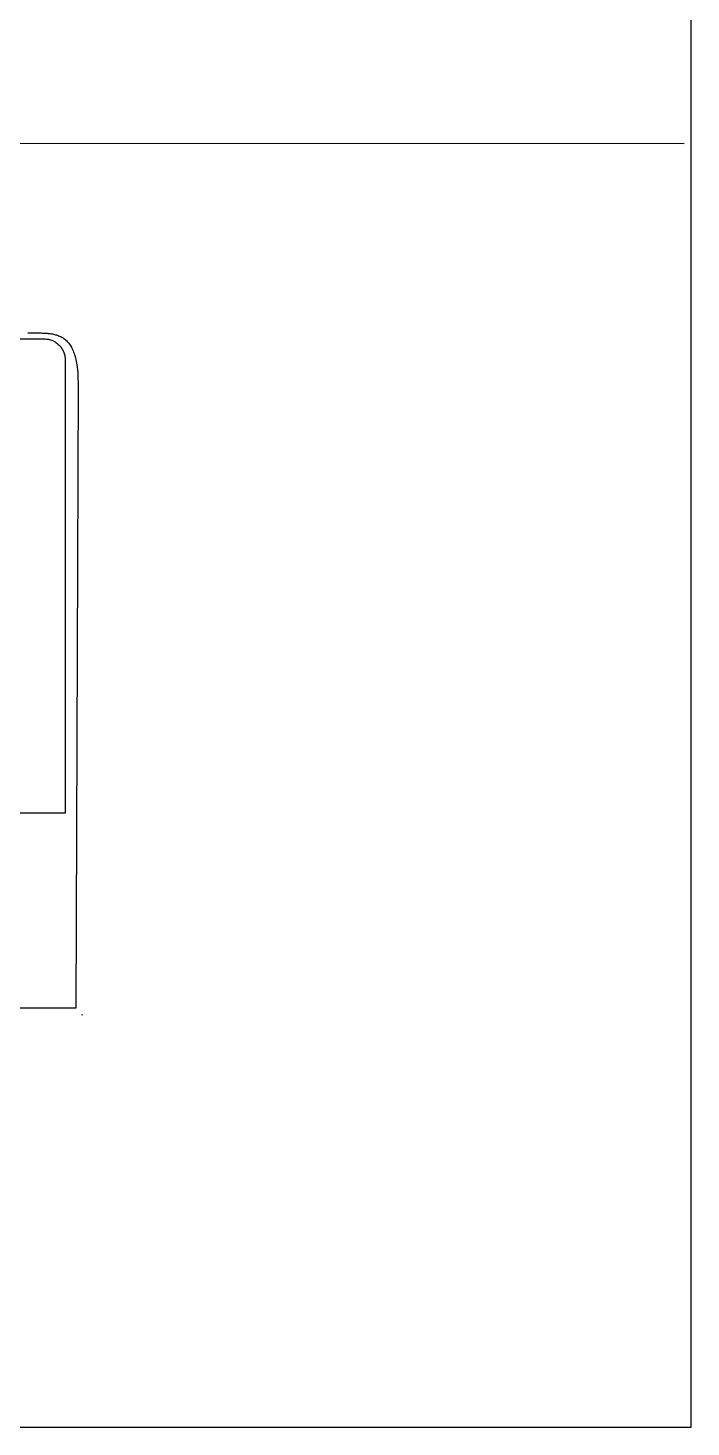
# Model space of a CAD drawing. Header units: inches. Extents: x 0 to 22, y 0 to 17.
# Drawn here: x 21.337 to 22, y 0 to 1.4 of the extents above; entities that cross this region are included whole.
import ezdxf

# ---------------------------------------------------------------- set-up
doc = ezdxf.new("R2010")
doc.units = ezdxf.units.IN
doc.header["$LTSCALE"] = 1.21
doc.header["$MEASUREMENT"] = 0
doc.layers.get('0').update_dxf_attribs({"linetype": 'CONTINUOUS'})
doc.layers.add('BALLOONS', color=7, linetype='CONTINUOUS')

msp = doc.modelspace()

# ---------------------------------------------------------------- linework, layer by layer
at = {"color": 7, "linetype": 'CONTINUOUS'}
for p, q in [((22, 0), (22, 17)), ((0, 0), (22, 0))]:
    msp.add_line(p, q, dxfattribs=at)
at = {"layer": 'BALLOONS', "color": 7, "linetype": 'CONTINUOUS'}
for p, q in [((18.6251, 1.2854), (21.9932, 1.2841)), ((19.4264, 1.0887), (21.3533, 1.0887)), ((21.3867, 1.0519), (21.387, 1.042)), ((21.387, 1.042), (21.3846, 0.419)), ((21.3739, 0.6505), (21.3739, 0.6141)), ((21.3739, 0.6141), (19.9968, 0.6141)), ((21.3846, 0.419), (19.3981, 0.419)), ((21.391, 0.4122), (21.3911, 0.4131))]:
    msp.add_line(p, q, dxfattribs=at)
for points, knots in [([(21.3367, 1.0946), (21.3367, 1.0946), (21.3424, 1.0946), (21.3463, 1.0947), (21.3512, 1.0946), (21.3557, 1.0944), (21.3601, 1.0939), (21.3643, 1.093), (21.3682, 1.0916), (21.3719, 1.0897), (21.3753, 1.087), (21.3783, 1.0835), (21.3809, 1.0792), (21.383, 1.074), (21.3848, 1.0674), (21.386, 1.0613), (21.3867, 1.0519), (21.3867, 1.0519)], [0, 0, 0, 0, 0.063481, 0.125749, 0.186275, 0.244912, 0.301288, 0.355869, 0.408906, 0.461881, 0.515868, 0.573594, 0.637316, 0.709676, 0.792778, 0.88895, 1, 1, 1, 1]), ([(21.3533, 1.0887), (21.3533, 1.0887), (21.3556, 1.0886), (21.3573, 1.0883), (21.3594, 1.0878), (21.3612, 1.0871), (21.363, 1.0862), (21.3647, 1.0851), (21.3663, 1.0839), (21.3678, 1.0826), (21.3692, 1.0811), (21.3704, 1.0795), (21.3714, 1.0778), (21.3723, 1.076), (21.373, 1.0741), (21.3735, 1.0721), (21.3739, 1.0701), (21.374, 1.0677), (21.3739, 1.0631), (21.374, 1.0546), (21.3739, 1.0409), (21.374, 1.0224), (21.3739, 0.9998), (21.3739, 0.9735), (21.3739, 0.9439), (21.3739, 0.9117), (21.3739, 0.8772), (21.3739, 0.841), (21.3739, 0.8033), (21.3739, 0.7656), (21.3739, 0.7251), (21.3739, 0.6944), (21.3739, 0.6505), (21.3739, 0.6505)], [0, 0, 0, 0, 0.004614, 0.009185, 0.013691, 0.018189, 0.022646, 0.027101, 0.031536, 0.036006, 0.04042, 0.044863, 0.049307, 0.053793, 0.058275, 0.062796, 0.067367, 0.072022, 0.078691, 0.098015, 0.128865, 0.170177, 0.22081, 0.279727, 0.345772, 0.417895, 0.494941, 0.575873, 0.659562, 0.744917, 0.830824, 0.916233, 1, 1, 1, 1])]:
    msp.add_open_spline(points, degree=3, knots=knots, dxfattribs=at)

doc.saveas('drawing.dxf')
